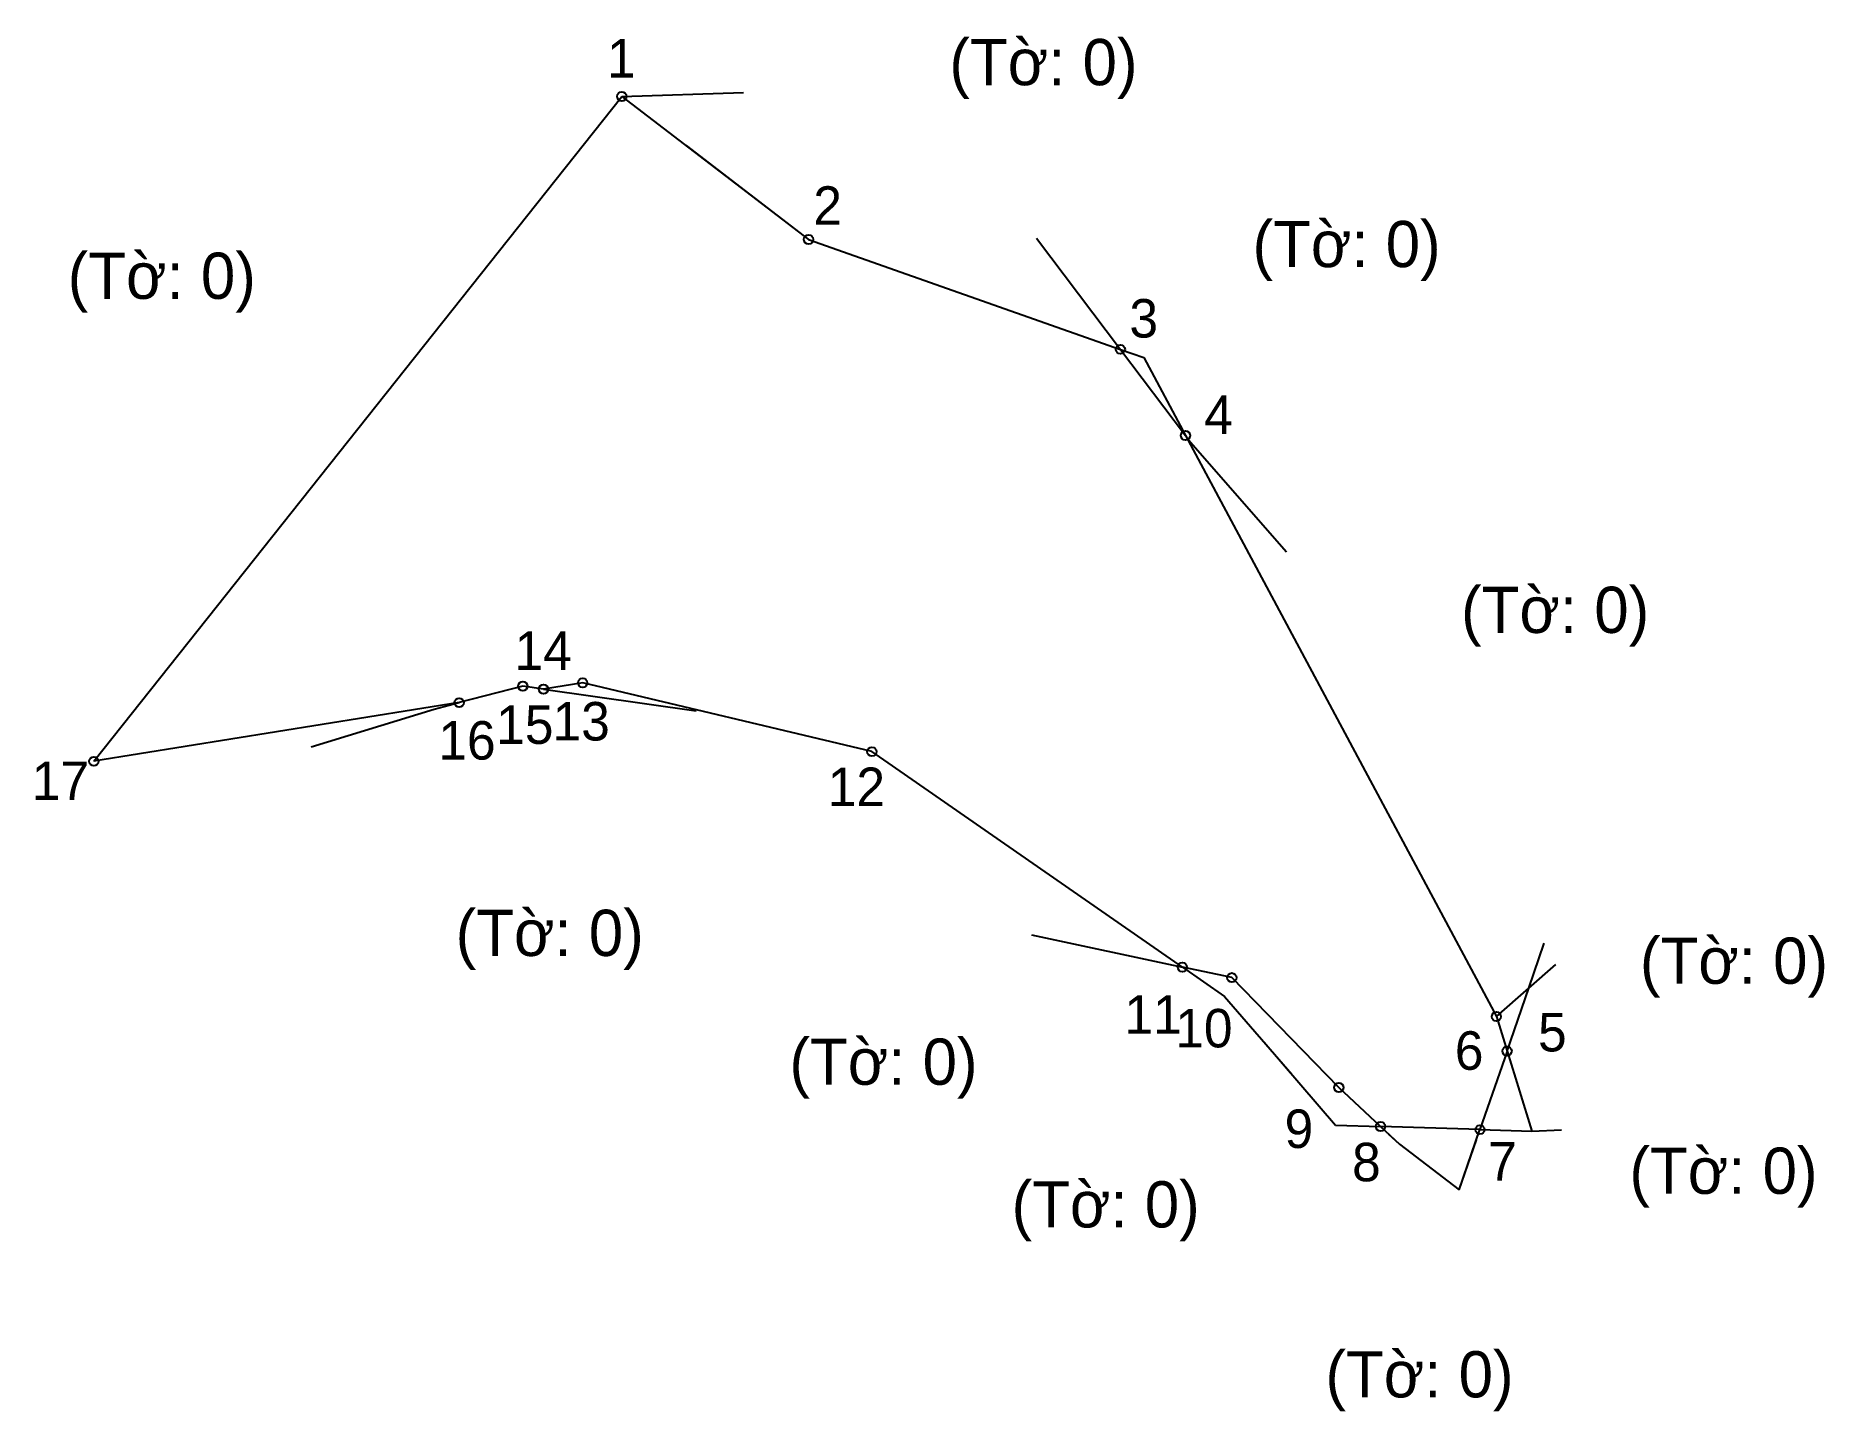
# Model space of a CAD drawing. Extents: x 549092 to 549260, y 1823095 to 1823225.
import ezdxf

# ---------------------------------------------------------------- set-up
doc = ezdxf.new("R2010")
doc.units = 0
for name, color, linetype in [('CanhThua', 7, 'Continuous'), ('MocDinhThua', 7, 'Continuous'), ('NhanTuCan', 7, 'Continuous'), ('RauThua', 7, 'Continuous'), ('SoHieuDinhThua', 7, 'Continuous')]:
    doc.layers.add(name, color=color, linetype=linetype)

msp = doc.modelspace()

# ---------------------------------------------------------------- linework, layer by layer
at = {"layer": 'CanhThua'}
for p, q in [((549097.29, 1823156.35), (549147.03, 1823219.02)), ((549147.03, 1823219.02), (549164.63, 1823205.54)), ((549164.63, 1823205.54), (549194.01, 1823195.18)), ((549194.01, 1823195.18), (549200.14, 1823187.06)), ((549200.14, 1823187.06), (549229.43, 1823132.29)), ((549137.71, 1823163.43), (549131.71, 1823161.88)), ((549139.66, 1823163.15), (549137.71, 1823163.43)), ((549143.35, 1823163.75), (549139.66, 1823163.15)), ((549170.6, 1823157.26), (549143.35, 1823163.75)), ((549131.71, 1823161.88), (549097.29, 1823156.35)), ((549199.85, 1823136.95), (549170.6, 1823157.26)), ((549204.51, 1823135.96), (549199.85, 1823136.95)), ((549214.59, 1823125.6), (549204.51, 1823135.96)), ((549229.43, 1823132.29), (549230.44, 1823129.03)), ((549230.44, 1823129.03), (549227.89, 1823121.63)), ((549218.52, 1823121.93), (549214.59, 1823125.6)), ((549227.89, 1823121.63), (549218.52, 1823121.93))]:
    msp.add_line(p, q, dxfattribs=at)
at = {"layer": 'MocDinhThua'}
for centre in [(549147.03, 1823219.02), (549164.63, 1823205.54), (549194.01, 1823195.18), (549200.14, 1823187.06), (549137.71, 1823163.43), (549143.35, 1823163.75), (549131.71, 1823161.88), (549139.66, 1823163.15), (549170.6, 1823157.26), (549097.29, 1823156.35), (549199.85, 1823136.95), (549204.51, 1823135.96), (549229.43, 1823132.29), (549230.44, 1823129.03), (549214.59, 1823125.6), (549218.52, 1823121.93), (549227.89, 1823121.63)]:
    msp.add_circle(centre, 0.435, dxfattribs=at)
at = {"layer": 'RauThua'}
for p, q in [((549147.03, 1823219.02), (549158.49, 1823219.39)), ((549153.09, 1823214.38), (549164.63, 1823205.54)), ((549186.1, 1823205.66), (549194.01, 1823195.18)), ((549194.01, 1823195.18), (549196.21, 1823194.4)), ((549194.01, 1823195.18), (549196.21, 1823194.4)), ((549196.21, 1823194.4), (549200.14, 1823187.06)), ((549196.21, 1823194.4), (549200.14, 1823187.06)), ((549200.14, 1823187.06), (549200.62, 1823186.42)), ((549200.62, 1823186.42), (549209.66, 1823176.08)), ((549139.66, 1823163.15), (549154.05, 1823161.11)), ((549117.78, 1823157.72), (549129.36, 1823161.27)), ((549129.36, 1823161.27), (549131.71, 1823161.88)), ((549185.63, 1823139.98), (549199.85, 1823136.95)), ((549232.49, 1823134.98), (549233.95, 1823139.21)), ((549199.85, 1823136.95), (549203.83, 1823134.19)), ((549232.49, 1823134.98), (549235.03, 1823137.21)), ((549203.83, 1823134.19), (549210.16, 1823126.85)), ((549229.43, 1823132.29), (549232.49, 1823134.98)), ((549229.43, 1823132.29), (549232.49, 1823134.98)), ((549229.43, 1823132.29), (549232.49, 1823134.98)), ((549230.44, 1823129.03), (549232.49, 1823134.98)), ((549230.44, 1823129.03), (549232.49, 1823134.98)), ((549230.44, 1823129.03), (549232.49, 1823134.98)), ((549207.56, 1823129.86), (549214.28, 1823122.06)), ((549230.44, 1823129.03), (549232.79, 1823121.48)), ((549230.44, 1823129.03), (549232.79, 1823121.48)), ((549214.28, 1823122.06), (549218.52, 1823121.93)), ((549218.52, 1823121.93), (549220.3, 1823120.26)), ((549219.25, 1823121.24), (549220.3, 1823120.26)), ((549220.3, 1823120.26), (549225.93, 1823115.95)), ((549220.3, 1823120.26), (549225.93, 1823115.95)), ((549225.93, 1823115.95), (549227.89, 1823121.63)), ((549225.93, 1823115.95), (549227.56, 1823120.68)), ((549227.89, 1823121.63), (549232.79, 1823121.48)), ((549227.89, 1823121.63), (549232.79, 1823121.48)), ((549227.89, 1823121.63), (549232.79, 1823121.48)), ((549232.79, 1823121.48), (549235.56, 1823121.62))]:
    msp.add_line(p, q, dxfattribs=at)

# ---------------------------------------------------------------- texts
at = {"layer": 'NhanTuCan'}
for p in [(549177.9, 1823220.08), (549206.46, 1823202.93), (549094.83, 1823199.94), (549226.11, 1823168.45), (549131.38, 1823138), (549242.96, 1823135.38), (549162.83, 1823125.86), (549241.97, 1823115.58), (549183.76, 1823112.41), (549213.33, 1823096.39)]:
    msp.add_text('(Tờ: 0)', height=4.354, dxfattribs=at).set_placement(p)
at = {"layer": 'SoHieuDinhThua'}
for s, height, p in [('1', 3.63, (549145.64, 1823220.8)), ('2', 3.63, (549165.08, 1823206.92)), ('3', 3.63, (549194.86, 1823196.29)), ('4', 3.63, (549201.91, 1823187.2)), ('14', 3.628, (549136.93, 1823164.97)), ('15', 3.628, (549135.2, 1823157.99)), ('13', 3.628, (549140.51, 1823158.31)), ('16', 3.628, (549129.75, 1823156.51)), ('17', 3.628, (549091.45, 1823152.7)), ('12', 3.628, (549166.44, 1823152.13)), ('11', 3.628, (549194.39, 1823130.67)), ('10', 3.628, (549199.18, 1823129.38)), ('5', 3.63, (549233.36, 1823129)), ('6', 3.63, (549225.52, 1823127.27)), ('9', 3.63, (549209.48, 1823119.9)), ('8', 3.63, (549215.84, 1823116.76)), ('7', 3.63, (549228.66, 1823116.83))]:
    msp.add_text(s, height=height, dxfattribs=at).set_placement(p)

doc.saveas('drawing.dxf')
